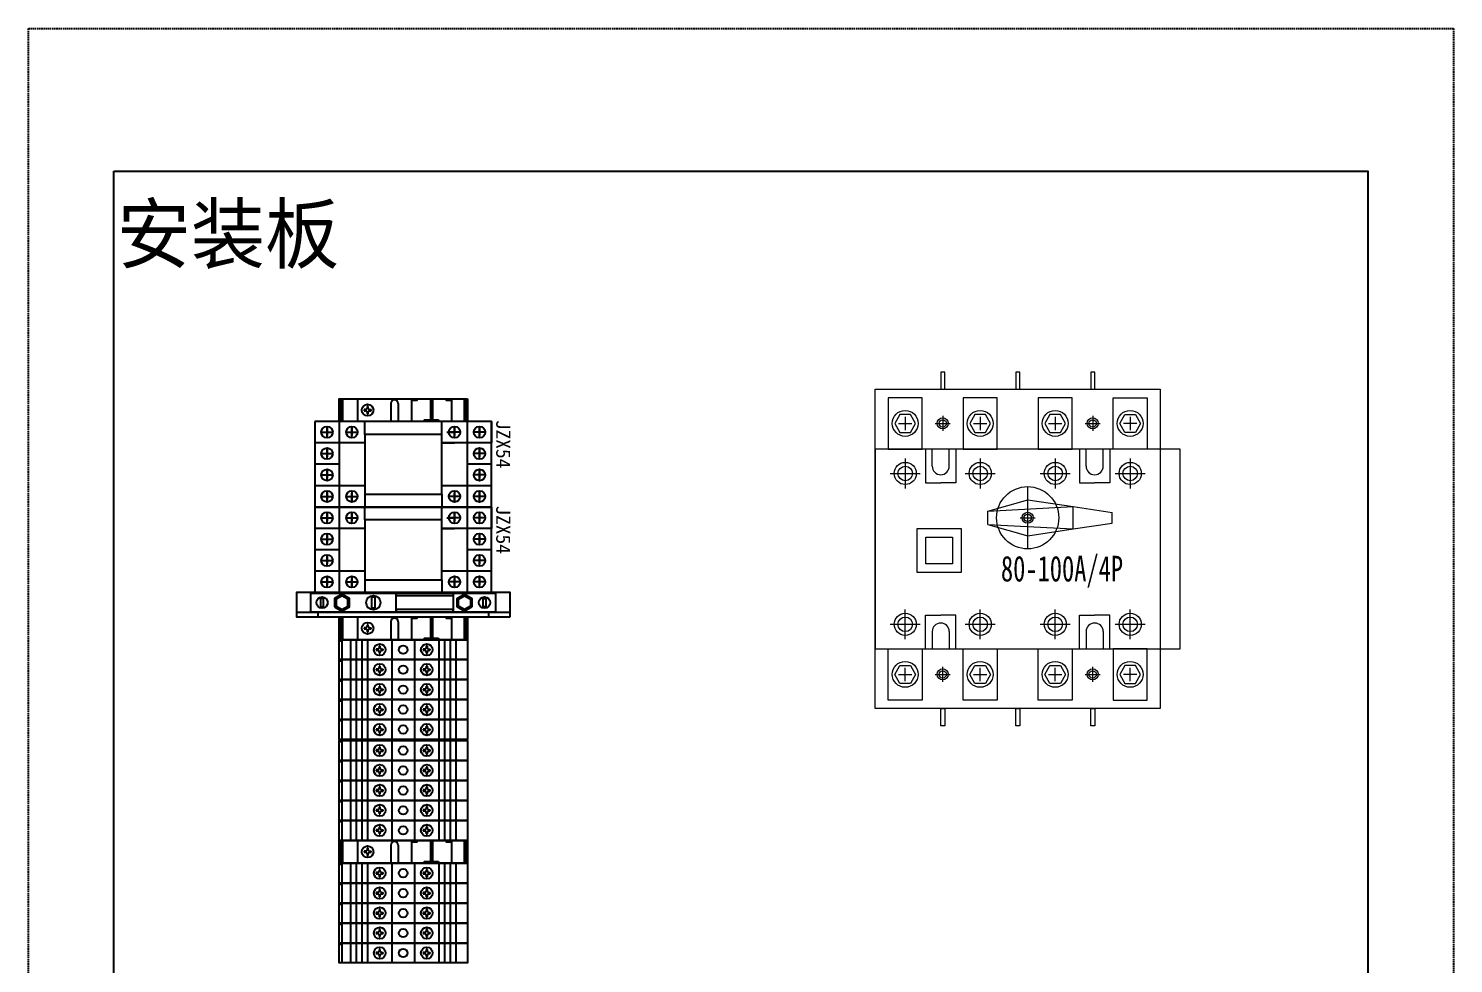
# Model space of a CAD drawing. Extents: x 321270 to 321770, y 364908 to 365708.
# Drawn here: x 321270 to 321770, y 365381 to 365708 of the extents above; entities that cross this region are included whole.
import ezdxf
from ezdxf.enums import TextEntityAlignment as Align

# ---------------------------------------------------------------- set-up
doc = ezdxf.new("R2010")
doc.units = 0
doc.header["$MEASUREMENT"] = 0
for name, pattern in [('ACAD_ISO02W100', [15, 12, -3]), ('DASHED', [0.75, 0.5, -0.25]), ('HIDDEN2', [4.7625, 3.175, -1.5875])]:
    doc.linetypes.add(name, pattern=pattern)
for name, color, linetype in [('DRAW', 123, 'Continuous'), ('Layer1', 7, 'Continuous'), ('布置图', 30, 'Continuous'), ('文字', 3, 'Continuous'), ('柜体', 130, 'Continuous')]:
    doc.layers.add(name, color=color, linetype=linetype)
doc.layers.add('细线', color=7, linetype='Continuous', lineweight=0)

# ---------------------------------------------------------------- blocks, each defined once
blk = doc.blocks.new('Manufacturer光辉PartName隔离开关Series100ShellFrameLimitingCurrentRemarkPartTypeMinCurrent16MaxCurrent100Poles4PMinPower0MaxPower0LibType2DelFlgfalseUpdateDate')
at = {"layer": '细线', "color": 7, "transparency": 33554687}
for p, q in [((-39.47, 46.33), (-39.47, 41.67)), ((-26.31, 46.62), (-26.31, 41.38)), ((-13.16, 46.33), (-13.16, 41.67)), ((13.16, 46.33), (13.16, 41.67)), ((26.31, 46.62), (26.31, 41.38)), ((39.47, 46.33), (39.47, 41.67)), ((-41.8, 44), (-37.14, 44)), ((-28.93, 44), (-23.7, 44)), ((-15.48, 44), (-10.83, 44)), ((10.83, 44), (15.48, 44)), ((23.7, 44), (28.93, 44)), ((41.8, 44), (37.14, 44)), ((-32.3, 35), (-32.3, 23.19)), ((-30, 29), (-30, 35)), ((-24, 29), (-24, 35)), ((-21.7, 35), (-21.7, 23.19)), ((21.7, 35), (21.7, 23.19)), ((24, 29), (24, 35)), ((30, 29), (30, 35)), ((32.3, 35), (32.3, 23.19)), ((-39.47, 31.68), (-39.47, 21.2)), ((-13.16, 31.68), (-13.16, 21.2)), ((13.16, 31.68), (13.16, 21.2)), ((39.47, 31.68), (39.47, 21.2)), ((-44.71, 26.44), (-34.24, 26.44)), ((-18.39, 26.44), (-7.92, 26.44)), ((7.92, 26.44), (18.39, 26.44)), ((34.24, 26.44), (44.71, 26.44)), ((-32.3, 23.19), (-27, 23.19)), ((-21.7, 23.19), (-27, 23.19)), ((3.5, 0), (3.5, 21.82)), ((21.7, 23.19), (27, 23.19)), ((32.3, 23.19), (27, 23.19)), ((-10.49, 13.24), (3.5, 17.21)), ((3.5, 17.21), (19.47, 14.84)), ((-10.49, 13.24), (19.47, 14.84)), ((-10.49, 8.59), (-10.49, 13.24)), ((0.88, 10.91), (6.12, 10.91)), ((3.5, 8.29), (3.5, 13.53)), ((19.47, 6.98), (19.47, 14.84)), ((19.47, 14.84), (33.17, 12.8)), ((33.17, 9.02), (33.17, 12.8)), ((-10.49, 8.59), (3.5, 4.61)), ((-10.49, 8.59), (19.47, 6.98)), ((3.5, 4.61), (19.47, 6.98)), ((19.47, 6.98), (33.17, 9.02)), ((-39.47, -31.68), (-39.47, -21.2)), ((-32.3, -35), (-32.3, -23.19)), ((-32.3, -23.19), (-27, -23.19)), ((-21.7, -23.19), (-27, -23.19)), ((-21.7, -35), (-21.7, -23.19)), ((-13.16, -31.68), (-13.16, -21.2)), ((13.16, -31.68), (13.16, -21.2)), ((21.7, -35), (21.7, -23.19)), ((21.7, -23.19), (27, -23.19)), ((32.3, -23.19), (27, -23.19)), ((32.3, -35), (32.3, -23.19)), ((39.47, -31.68), (39.47, -21.2)), ((-44.71, -26.44), (-34.24, -26.44)), ((-30, -29), (-30, -35)), ((-24, -29), (-24, -35)), ((-18.39, -26.44), (-7.92, -26.44)), ((7.92, -26.44), (18.39, -26.44)), ((24, -29), (24, -35)), ((30, -29), (30, -35)), ((34.24, -26.44), (44.71, -26.44)), ((-41.8, -44), (-37.14, -44)), ((-39.47, -46.33), (-39.47, -41.67)), ((-28.93, -44), (-23.7, -44)), ((-26.31, -46.62), (-26.31, -41.38)), ((-15.48, -44), (-10.83, -44)), ((-13.16, -46.33), (-13.16, -41.67)), ((10.83, -44), (15.48, -44)), ((13.16, -46.33), (13.16, -41.67)), ((23.7, -44), (28.93, -44)), ((26.31, -46.62), (26.31, -41.38)), ((41.8, -44), (37.14, -44)), ((39.47, -46.33), (39.47, -41.67))]:
    blk.add_line(p, q, dxfattribs=at)
for points in [[(-26.99, 56), (-25.59, 56), (-25.59, 62), (-26.99, 62)], [(-0.68, 56), (0.73, 56), (0.73, 62), (-0.68, 62)], [(25.63, 56), (27.04, 56), (27.04, 62), (25.63, 62)], [(-50, 56), (50, 56), (50, -56), (-50, -56)], [(-45.47, 35), (-33.47, 35), (-33.47, 53), (-45.47, 53)], [(-19.16, 35), (-7.16, 35), (-7.16, 53), (-19.16, 53)], [(7.16, 35), (19.16, 35), (19.16, 53), (7.16, 53)], [(45.47, 35), (33.47, 35), (33.47, 53), (45.47, 53)], [(-37.64, 40.83), (-35.82, 44), (-37.64, 47.17), (-41.3, 47.17), (-43.13, 44), (-41.3, 40.83)], [(-11.33, 40.83), (-9.5, 44), (-11.33, 47.17), (-14.99, 47.17), (-16.81, 44), (-14.99, 40.83)], [(14.99, 40.83), (16.81, 44), (14.99, 47.17), (11.33, 47.17), (9.5, 44), (11.33, 40.83)], [(37.64, 40.83), (35.82, 44), (37.64, 47.17), (41.3, 47.17), (43.13, 44), (41.3, 40.83)], [(-50, -35), (57, -35), (57, 35), (-50, 35)], [(-35.25, 7.12), (-19.86, 7.12), (-19.86, -8.27), (-35.25, -8.27)], [(-32.25, 4.12), (-22.86, 4.12), (-22.86, -5.27), (-32.25, -5.27)], [(-45.47, -35), (-33.47, -35), (-33.47, -53), (-45.47, -53)], [(-19.16, -35), (-7.16, -35), (-7.16, -53), (-19.16, -53)], [(7.16, -35), (19.16, -35), (19.16, -53), (7.16, -53)], [(45.47, -35), (33.47, -35), (33.47, -53), (45.47, -53)], [(-37.64, -40.83), (-35.82, -44), (-37.64, -47.17), (-41.3, -47.17), (-43.13, -44), (-41.3, -40.83)], [(-11.33, -40.83), (-9.5, -44), (-11.33, -47.17), (-14.99, -47.17), (-16.81, -44), (-14.99, -40.83)], [(14.99, -40.83), (16.81, -44), (14.99, -47.17), (11.33, -47.17), (9.5, -44), (11.33, -40.83)], [(37.64, -40.83), (35.82, -44), (37.64, -47.17), (41.3, -47.17), (43.13, -44), (41.3, -40.83)], [(-26.99, -56), (-25.59, -56), (-25.59, -62), (-26.99, -62)], [(-0.68, -56), (0.73, -56), (0.73, -62), (-0.68, -62)], [(25.63, -56), (27.04, -56), (27.04, -62), (25.63, -62)]]:
    blk.add_lwpolyline(points, close=True, dxfattribs=at)
for centre, radius in [((-39.47, 44), 4.54), ((-26.31, 44), 1.94), ((-26.31, 44), 1.28), ((-13.16, 44), 4.54), ((13.16, 44), 4.54), ((26.31, 44), 1.94), ((26.31, 44), 1.28), ((39.47, 44), 4.54), ((-39.47, 26.44), 3.88), ((-13.16, 26.44), 3.88), ((13.16, 26.44), 3.88), ((39.47, 26.44), 3.88), ((-39.47, 26.44), 2.55), ((-13.16, 26.44), 2.55), ((13.16, 26.44), 2.55), ((39.47, 26.44), 2.55), ((3.5, 10.91), 10.91), ((3.5, 10.91), 1.94), ((3.5, 10.91), 1.28), ((-39.47, -26.44), 3.88), ((-39.47, -26.44), 2.55), ((-13.16, -26.44), 3.88), ((-13.16, -26.44), 2.55), ((13.16, -26.44), 3.88), ((13.16, -26.44), 2.55), ((39.47, -26.44), 3.88), ((39.47, -26.44), 2.55), ((-39.47, -44), 4.54), ((-13.16, -44), 4.54), ((13.16, -44), 4.54), ((39.47, -44), 4.54), ((-26.31, -44), 1.94), ((-26.31, -44), 1.28), ((26.31, -44), 1.94), ((26.31, -44), 1.28)]:
    blk.add_circle(centre, radius, dxfattribs=at)
for centre, start, end in [((-27, 29), 180, 0), ((27, 29), 180, 0), ((-27, -29), 0, 180), ((27, -29), 0, 180)]:
    blk.add_arc(centre, 3, start, end, dxfattribs=at)
at = {"layer": '细线', "color": 7, "transparency": 33554687, "insert": (-34.45, -2.42), "char_height": 9, "width": 100, "attachment_point": 1}
blk.add_mtext('\\pxqc;{\\fFangSong_GB2312|b0|i0|c134|p49;\\W0.7;80-100A/4P}', dxfattribs=at)
blk = doc.blocks.new('14991445330b1294a7-4e35-4855-9e75-6e313ee35ed6')
for points in [[(4.73, 137.5), (4.73, 138.1), (2.98, 138.1), (2.98, 137.5)], [(9.59, 130.65), (10.25, 130.65), (10.25, 138.1), (9.59, 138.1)], [(15.12, 138.1), (15.12, 137.5), (16.87, 137.5), (16.87, 138.1)], [(7.47, 130.65), (7.47, 130.1), (12.38, 130.1), (12.38, 130.65)], [(4.73, 61), (4.73, 61.6), (2.98, 61.6), (2.98, 61)], [(9.59, 54.15), (10.25, 54.15), (10.25, 61.6), (9.59, 61.6)], [(15.12, 61.6), (15.12, 61), (16.87, 61), (16.87, 61.6)], [(7.47, 54.15), (7.47, 53.6), (12.38, 53.6), (12.38, 54.15)], [(4.73, -17.35), (4.73, -16.75), (2.98, -16.75), (2.98, -17.35)], [(9.59, -24.2), (10.25, -24.2), (10.25, -16.75), (9.59, -16.75)], [(15.12, -16.75), (15.12, -17.35), (16.87, -17.35), (16.87, -16.75)], [(7.47, -24.2), (7.47, -24.75), (12.38, -24.75), (12.38, -24.2)]]:
    blk.add_hatch(color=7).paths.add_polyline_path(points)
at = {"color": 0}
for p, q in [((-21.94, 138.1), (-21.94, 130.1)), ((-21.34, 138.1), (-21.34, 130.1)), ((-16.05, 138.1), (-16.05, 130.1)), ((-4.38, 136.4), (-4.38, 130.1)), ((-1.81, 136.4), (-1.81, 130.1)), ((21.3, 138.1), (21.3, 130.1)), ((21.89, 138.1), (21.89, 130.1)), ((-21.94, 61.6), (-21.94, 53.6)), ((-21.34, 61.6), (-21.34, 53.6)), ((-16.05, 61.6), (-16.05, 53.6)), ((21.3, 61.6), (21.3, 53.6)), ((21.89, 61.6), (21.89, 53.6)), ((-4.38, 59.9), (-4.38, 53.6)), ((-1.81, 59.9), (-1.81, 53.6)), ((-21.94, -16.75), (-21.94, -24.75)), ((-21.34, -16.75), (-21.34, -24.75)), ((-16.05, -16.75), (-16.05, -24.75)), ((-4.38, -18.45), (-4.38, -24.75)), ((-1.81, -18.45), (-1.81, -24.75)), ((21.3, -16.75), (21.3, -24.75)), ((21.89, -16.75), (21.89, -24.75))]:
    blk.add_line(p, q, dxfattribs=at)
at = {"color": 1}
for p, q in [((-21.53, 53.1), (-22.53, 53.1)), ((-21.53, 53.6), (-21.53, 46.6)), ((-18.53, 53.6), (-18.53, 46.6)), ((-16.53, 53.6), (-16.53, 46.6)), ((-14.53, 53.6), (-14.53, 46.6)), ((-12.53, 53.6), (-12.53, 46.6)), ((-4.03, 53.6), (-4.03, 46.6)), ((3.97, 53.6), (3.97, 46.6)), ((12.47, 53.6), (12.47, 46.6)), ((14.47, 53.6), (14.47, 46.6)), ((16.47, 53.6), (16.47, 46.6)), ((18.47, 53.6), (18.47, 46.6)), ((-21.53, 17.76), (-22.53, 17.76)), ((-21.53, 18.26), (-21.53, 11.26)), ((-18.53, 18.26), (-18.53, 11.26)), ((-16.53, 18.26), (-16.53, 11.26)), ((-14.53, 18.26), (-14.53, 11.26)), ((-12.53, 18.26), (-12.53, 11.26)), ((-4.03, 18.26), (-4.03, 11.26)), ((3.97, 18.26), (3.97, 11.26)), ((12.47, 18.26), (12.47, 11.26)), ((14.47, 18.26), (14.47, 11.26)), ((16.47, 18.26), (16.47, 11.26)), ((18.47, 18.26), (18.47, 11.26)), ((-21.53, -24.75), (-21.53, -31.75)), ((-18.53, -24.75), (-18.53, -31.75)), ((-16.53, -24.75), (-16.53, -31.75)), ((-14.53, -24.75), (-14.53, -31.75)), ((-12.53, -24.75), (-12.53, -31.75)), ((-4.03, -24.75), (-4.03, -31.75)), ((3.97, -24.75), (3.97, -31.75)), ((12.47, -24.75), (12.47, -31.75)), ((14.47, -24.75), (14.47, -31.75)), ((16.47, -24.75), (16.47, -31.75)), ((18.47, -24.75), (18.47, -31.75)), ((-21.53, -25.25), (-22.53, -25.25))]:
    blk.add_line(p, q, dxfattribs=at)
at = {"color": 7}
for p, q in [((-21.53, 46.1), (-22.53, 46.1)), ((-21.53, 46.6), (-21.53, 39.6)), ((-18.53, 46.6), (-18.53, 39.6)), ((-16.53, 46.6), (-16.53, 39.6)), ((-14.53, 46.6), (-14.53, 39.6)), ((-12.53, 46.6), (-12.53, 39.6)), ((-4.03, 46.6), (-4.03, 39.6)), ((3.97, 46.6), (3.97, 39.6)), ((12.47, 46.6), (12.47, 39.6)), ((14.47, 46.6), (14.47, 39.6)), ((16.47, 46.6), (16.47, 39.6)), ((18.47, 46.6), (18.47, 39.6)), ((-21.53, 32.1), (-22.53, 32.1)), ((-21.53, 32.6), (-21.53, 25.6)), ((-18.53, 32.6), (-18.53, 25.6)), ((-16.53, 32.6), (-16.53, 25.6)), ((-14.53, 32.6), (-14.53, 25.6)), ((-12.53, 32.6), (-12.53, 25.6)), ((-4.03, 32.6), (-4.03, 25.6)), ((3.97, 32.6), (3.97, 25.6)), ((12.47, 32.6), (12.47, 25.6)), ((14.47, 32.6), (14.47, 25.6)), ((16.47, 32.6), (16.47, 25.6)), ((18.47, 32.6), (18.47, 25.6)), ((-21.53, 10.76), (-22.53, 10.76)), ((-21.53, 11.26), (-21.53, 4.26)), ((-18.53, 11.26), (-18.53, 4.26)), ((-16.53, 11.26), (-16.53, 4.26)), ((-14.53, 11.26), (-14.53, 4.26)), ((-12.53, 11.26), (-12.53, 4.26)), ((-4.03, 11.26), (-4.03, 4.26)), ((3.97, 11.26), (3.97, 4.26)), ((12.47, 11.26), (12.47, 4.26)), ((14.47, 11.26), (14.47, 4.26)), ((16.47, 11.26), (16.47, 4.26)), ((18.47, 11.26), (18.47, 4.26)), ((-21.53, -3.24), (-22.53, -3.24)), ((-21.53, -2.74), (-21.53, -9.74)), ((-18.53, -2.74), (-18.53, -9.74)), ((-16.53, -2.74), (-16.53, -9.74)), ((-14.53, -2.74), (-14.53, -9.74)), ((-12.53, -2.74), (-12.53, -9.74)), ((-4.03, -2.74), (-4.03, -9.74)), ((3.97, -2.74), (3.97, -9.74)), ((12.47, -2.74), (12.47, -9.74)), ((14.47, -2.74), (14.47, -9.74)), ((16.47, -2.74), (16.47, -9.74)), ((18.47, -2.74), (18.47, -9.74)), ((-21.53, -32.25), (-22.53, -32.25)), ((-21.53, -31.75), (-21.53, -38.75)), ((-18.53, -31.75), (-18.53, -38.75)), ((-16.53, -31.75), (-16.53, -38.75)), ((-14.53, -31.75), (-14.53, -38.75)), ((-12.53, -31.75), (-12.53, -38.75)), ((-4.03, -31.75), (-4.03, -38.75)), ((3.97, -31.75), (3.97, -38.75)), ((12.47, -31.75), (12.47, -38.75)), ((14.47, -31.75), (14.47, -38.75)), ((16.47, -31.75), (16.47, -38.75)), ((18.47, -31.75), (18.47, -38.75)), ((-21.53, -46.25), (-22.53, -46.25)), ((-21.53, -45.75), (-21.53, -52.75)), ((-18.53, -45.75), (-18.53, -52.75)), ((-16.53, -45.75), (-16.53, -52.75)), ((-14.53, -45.75), (-14.53, -52.75)), ((-12.53, -45.75), (-12.53, -52.75)), ((-4.03, -45.75), (-4.03, -52.75)), ((3.97, -45.75), (3.97, -52.75)), ((12.47, -45.75), (12.47, -52.75)), ((14.47, -45.75), (14.47, -52.75)), ((16.47, -45.75), (16.47, -52.75)), ((18.47, -45.75), (18.47, -52.75))]:
    blk.add_line(p, q, dxfattribs=at)
at = {"color": 4}
for p, q in [((-21.53, 39.1), (-22.53, 39.1)), ((-21.53, 39.6), (-21.53, 32.6)), ((-18.53, 39.6), (-18.53, 32.6)), ((-16.53, 39.6), (-16.53, 32.6)), ((-14.53, 39.6), (-14.53, 32.6)), ((-12.53, 39.6), (-12.53, 32.6)), ((-4.03, 39.6), (-4.03, 32.6)), ((3.97, 39.6), (3.97, 32.6)), ((12.47, 39.6), (12.47, 32.6)), ((14.47, 39.6), (14.47, 32.6)), ((16.47, 39.6), (16.47, 32.6)), ((18.47, 39.6), (18.47, 32.6)), ((-21.53, 3.76), (-22.53, 3.76)), ((-21.53, 4.26), (-21.53, -2.74)), ((-18.53, 4.26), (-18.53, -2.74)), ((-16.53, 4.26), (-16.53, -2.74)), ((-14.53, 4.26), (-14.53, -2.74)), ((-12.53, 4.26), (-12.53, -2.74)), ((-4.03, 4.26), (-4.03, -2.74)), ((3.97, 4.26), (3.97, -2.74)), ((12.47, 4.26), (12.47, -2.74)), ((14.47, 4.26), (14.47, -2.74)), ((16.47, 4.26), (16.47, -2.74)), ((18.47, 4.26), (18.47, -2.74)), ((-21.53, -39.25), (-22.53, -39.25)), ((-21.53, -38.75), (-21.53, -45.75)), ((-18.53, -38.75), (-18.53, -45.75)), ((-16.53, -38.75), (-16.53, -45.75)), ((-14.53, -38.75), (-14.53, -45.75)), ((-12.53, -38.75), (-12.53, -45.75)), ((-4.03, -38.75), (-4.03, -45.75)), ((3.97, -38.75), (3.97, -45.75)), ((12.47, -38.75), (12.47, -45.75)), ((14.47, -38.75), (14.47, -45.75)), ((16.47, -38.75), (16.47, -45.75)), ((18.47, -38.75), (18.47, -45.75))]:
    blk.add_line(p, q, dxfattribs=at)
at = {"color": 3}
for p, q in [((-21.53, 25.1), (-22.53, 25.1)), ((-21.53, 25.6), (-21.53, 18.59)), ((-18.53, 25.6), (-18.53, 18.59)), ((-16.53, 25.6), (-16.53, 18.59)), ((-14.53, 25.6), (-14.53, 18.59)), ((-12.53, 25.6), (-12.53, 18.59)), ((-4.03, 25.6), (-4.03, 18.59)), ((3.97, 25.6), (3.97, 18.59)), ((12.47, 25.6), (12.47, 18.59)), ((14.47, 25.6), (14.47, 18.59)), ((16.47, 25.6), (16.47, 18.59)), ((18.47, 25.6), (18.47, 18.59)), ((-21.53, -9.74), (-21.53, -16.75)), ((-18.53, -9.74), (-18.53, -16.75)), ((-16.53, -9.74), (-16.53, -16.75)), ((-14.53, -9.74), (-14.53, -16.75)), ((-12.53, -9.74), (-12.53, -16.75)), ((-4.03, -9.74), (-4.03, -16.75)), ((3.97, -9.74), (3.97, -16.75)), ((12.47, -9.74), (12.47, -16.75)), ((14.47, -9.74), (14.47, -16.75)), ((16.47, -9.74), (16.47, -16.75)), ((18.47, -9.74), (18.47, -16.75)), ((-21.53, -10.24), (-22.53, -10.24)), ((-21.53, -53.25), (-22.53, -53.25)), ((-21.53, -52.75), (-21.53, -59.75)), ((-18.53, -52.75), (-18.53, -59.75)), ((-16.53, -52.75), (-16.53, -59.75)), ((-14.53, -52.75), (-14.53, -59.75)), ((-12.53, -52.75), (-12.53, -59.75)), ((-4.03, -52.75), (-4.03, -59.75)), ((3.97, -52.75), (3.97, -59.75)), ((12.47, -52.75), (12.47, -59.75)), ((14.47, -52.75), (14.47, -59.75)), ((16.47, -52.75), (16.47, -59.75)), ((18.47, -52.75), (18.47, -59.75))]:
    blk.add_line(p, q, dxfattribs=at)
at = {"color": 0}
for points in [[(22.47, 138.1), (22.47, 130.1), (-22.53, 130.1), (-22.53, 138.1)], [(16.87, 138.1), (16.87, 130.1), (2.98, 130.1), (2.98, 138.1)], [(4.73, 138.1), (4.73, 137.5), (2.98, 137.5), (2.98, 138.1)], [(10.25, 138.1), (10.25, 130.65), (9.59, 130.65), (9.59, 138.1)], [(16.87, 138.1), (16.87, 137.5), (15.12, 137.5), (15.12, 138.1)], [(12.38, 130.65), (12.38, 130.1), (7.47, 130.1), (7.47, 130.65)], [(22.47, 61.6), (22.47, 53.6), (-22.53, 53.6), (-22.53, 61.6)], [(16.87, 61.6), (16.87, 53.6), (2.98, 53.6), (2.98, 61.6)], [(4.73, 61.6), (4.73, 61), (2.98, 61), (2.98, 61.6)], [(10.25, 61.6), (10.25, 54.15), (9.59, 54.15), (9.59, 61.6)], [(16.87, 61.6), (16.87, 61), (15.12, 61), (15.12, 61.6)], [(12.38, 54.15), (12.38, 53.6), (7.47, 53.6), (7.47, 54.15)], [(22.47, -16.75), (22.47, -24.75), (-22.53, -24.75), (-22.53, -16.75)], [(16.87, -16.75), (16.87, -24.75), (2.98, -24.75), (2.98, -16.75)], [(4.73, -16.75), (4.73, -17.35), (2.98, -17.35), (2.98, -16.75)], [(10.25, -16.75), (10.25, -24.2), (9.59, -24.2), (9.59, -16.75)], [(16.87, -16.75), (16.87, -17.35), (15.12, -17.35), (15.12, -16.75)], [(12.38, -24.2), (12.38, -24.75), (7.47, -24.75), (7.47, -24.2)]]:
    blk.add_lwpolyline(points, close=True, dxfattribs=at)
at = {"color": 1}
for points in [[(22.47, 53.6), (22.47, 46.6), (-22.53, 46.6), (-22.53, 53.6)], [(22.47, 18.26), (22.47, 11.26), (-22.53, 11.26), (-22.53, 18.26)], [(22.47, -24.75), (22.47, -31.75), (-22.53, -31.75), (-22.53, -24.75)]]:
    blk.add_lwpolyline(points, close=True, dxfattribs=at)
at = {"color": 7}
for points in [[(22.47, 46.6), (22.47, 39.6), (-22.53, 39.6), (-22.53, 46.6)], [(22.47, 32.6), (22.47, 25.6), (-22.53, 25.6), (-22.53, 32.6)], [(22.47, 11.26), (22.47, 4.26), (-22.53, 4.26), (-22.53, 11.26)], [(22.47, -2.74), (22.47, -9.74), (-22.53, -9.74), (-22.53, -2.74)], [(22.47, -31.75), (22.47, -38.75), (-22.53, -38.75), (-22.53, -31.75)], [(22.47, -45.75), (22.47, -52.75), (-22.53, -52.75), (-22.53, -45.75)]]:
    blk.add_lwpolyline(points, close=True, dxfattribs=at)
at = {"color": 4}
for points in [[(22.47, 39.6), (22.47, 32.6), (-22.53, 32.6), (-22.53, 39.6)], [(22.47, 4.26), (22.47, -2.74), (-22.53, -2.74), (-22.53, 4.26)], [(22.47, -38.75), (22.47, -45.75), (-22.53, -45.75), (-22.53, -38.75)]]:
    blk.add_lwpolyline(points, close=True, dxfattribs=at)
at = {"color": 3}
for points in [[(22.47, 25.6), (22.47, 18.59), (-22.53, 18.59), (-22.53, 25.6)], [(22.47, -9.74), (22.47, -16.75), (-22.53, -16.75), (-22.53, -9.74)], [(22.47, -52.75), (22.47, -59.75), (-22.53, -59.75), (-22.53, -52.75)]]:
    blk.add_lwpolyline(points, close=True, dxfattribs=at)
at = {"color": 1}
for centre in [(-0.03, 50.1), (-0.03, 14.76), (-0.03, -28.25)]:
    blk.add_circle(centre, 1.5, dxfattribs=at)
at = {"color": 7}
for centre in [(-0.03, 43.1), (-0.03, 29.1), (-0.03, 7.76), (-0.03, -6.24), (-0.03, -35.25), (-0.03, -49.25)]:
    blk.add_circle(centre, 1.5, dxfattribs=at)
at = {"color": 4}
for centre in [(-0.03, 36.1), (-0.03, 0.76), (-0.03, -42.25)]:
    blk.add_circle(centre, 1.5, dxfattribs=at)
at = {"color": 3}
for centre in [(-0.03, 22.09), (-0.03, -13.25), (-0.03, -56.25)]:
    blk.add_circle(centre, 1.5, dxfattribs=at)
at = {"color": 0}
for centre in [(-3.1, 136.4), (-3.1, 59.9), (-3.1, -18.45)]:
    blk.add_arc(centre, 1.28, 0, 180, dxfattribs=at)
at = {"layer": 'DRAW', "color": 7, "ltscale": 0.3}
for points in [[(37.47, 61.6), (37.47, 70.1), (-37.53, 70.1), (-37.53, 61.6)], [(-2.53, 63.35), (-2.53, 69.85), (-32.53, 69.85), (-32.53, 63.35)], [(-28.03, 65.1), (-28.03, 68.1), (-29.03, 68.1), (-29.03, 65.1)], [(-24.13, 65.1), (-21.53, 63.6), (-18.93, 65.1), (-18.93, 68.1), (-21.53, 69.6), (-24.13, 68.1)], [(-23.63, 65.39), (-21.53, 64.18), (-19.43, 65.39), (-19.43, 67.81), (-21.53, 69.02), (-23.63, 67.81)], [(-9.9, 64.73), (-9.9, 68.48), (-11.15, 68.48), (-11.15, 64.73)], [(17.47, 69.05), (17.47, 69.85), (-2.53, 69.85), (-2.53, 69.05)], [(32.47, 63.35), (32.47, 69.85), (17.47, 69.85), (17.47, 63.35)], [(24.07, 65.1), (21.47, 63.6), (18.87, 65.1), (18.87, 68.1), (21.47, 69.6), (24.07, 68.1)], [(23.57, 65.39), (21.47, 64.18), (19.37, 65.39), (19.37, 67.81), (21.47, 69.02), (23.57, 67.81)], [(27.97, 65.1), (27.97, 68.1), (28.97, 68.1), (28.97, 65.1)], [(37.47, 61.6), (37.47, 63.1), (-37.53, 63.1), (-37.53, 61.6)], [(29.97, 61.6), (29.97, 63.1), (-30.03, 63.1), (-30.03, 61.6)], [(17.47, 63.35), (17.47, 64.15), (-2.53, 64.15), (-2.53, 63.35)]]:
    blk.add_lwpolyline(points, close=True, dxfattribs=at)
for centre, radius in [((-28.53, 66.6), 2), ((-10.53, 66.6), 2.5), ((28.47, 66.6), 2)]:
    blk.add_circle(centre, radius, dxfattribs=at)
at = {"layer": 'Layer1', "color": 7, "lineweight": -3, "ltscale": 50}
for centre in [(-12.53, 134.1), (-12.53, 57.6), (-8.28, 43.1), (8.22, 43.1), (-8.28, 29.1), (8.22, 29.1), (-8.28, 7.76), (8.22, 7.76), (-8.28, -6.24), (8.22, -6.24), (-12.53, -20.75), (-8.28, -35.25), (8.22, -35.25), (-8.28, -49.25), (8.22, -49.25)]:
    blk.add_circle(centre, 2.03, dxfattribs=at)
at = {"layer": 'Layer1', "color": 1, "lineweight": -3, "ltscale": 50}
for centre in [(-8.28, 50.1), (8.22, 50.1), (-8.28, 14.76), (8.22, 14.76), (-8.28, -28.25), (8.22, -28.25)]:
    blk.add_circle(centre, 2.03, dxfattribs=at)
at = {"layer": 'Layer1', "color": 4, "lineweight": -3, "ltscale": 50}
for centre in [(-8.28, 36.1), (8.22, 36.1), (-8.28, 0.76), (8.22, 0.76), (-8.28, -42.25), (8.22, -42.25)]:
    blk.add_circle(centre, 2.03, dxfattribs=at)
at = {"layer": 'Layer1', "color": 3, "lineweight": -3, "ltscale": 50}
for centre in [(-8.28, 22.09), (8.22, 22.09), (-8.28, -13.25), (8.22, -13.25), (-8.28, -56.25), (8.22, -56.25)]:
    blk.add_circle(centre, 2.03, dxfattribs=at)
at = {"layer": '文字', "color": 7, "linetype": 'ACAD_ISO02W100'}
for p, q in [((-12.72, 135.31), (-12.72, 134.8)), ((-12.33, 135.31), (-12.72, 135.31)), ((-12.33, 134.8), (-12.33, 135.31)), ((-13.23, 134.29), (-13.78, 134.29)), ((-13.78, 134.29), (-13.78, 133.89)), ((-13.78, 133.89), (-13.23, 133.89)), ((-12.72, 133.39), (-12.72, 132.83)), ((-12.72, 132.83), (-12.33, 132.83)), ((-12.33, 132.83), (-12.33, 133.39)), ((-11.82, 134.29), (-11.3, 134.29)), ((-11.82, 133.89), (-11.3, 133.89)), ((-11.3, 133.89), (-11.3, 134.29)), ((-13.23, 57.79), (-13.78, 57.79)), ((-13.78, 57.79), (-13.78, 57.39)), ((-13.78, 57.39), (-13.23, 57.39)), ((-12.72, 58.81), (-12.72, 58.3)), ((-12.33, 58.81), (-12.72, 58.81)), ((-12.72, 56.89), (-12.72, 56.33)), ((-12.72, 56.33), (-12.33, 56.33)), ((-12.33, 58.3), (-12.33, 58.81)), ((-12.33, 56.33), (-12.33, 56.89)), ((-11.82, 57.79), (-11.3, 57.79)), ((-11.82, 57.39), (-11.3, 57.39)), ((-11.3, 57.39), (-11.3, 57.79)), ((-8.98, 43.29), (-9.53, 43.29)), ((-9.53, 43.29), (-9.53, 42.89)), ((-9.53, 42.89), (-8.98, 42.89)), ((-8.47, 44.3), (-8.47, 43.8)), ((-8.08, 44.3), (-8.47, 44.3)), ((-8.47, 42.38), (-8.47, 41.83)), ((-8.47, 41.83), (-8.08, 41.83)), ((-8.08, 43.8), (-8.08, 44.3)), ((-8.08, 41.83), (-8.08, 42.38)), ((-7.57, 43.29), (-7.05, 43.29)), ((-7.57, 42.89), (-7.05, 42.89)), ((-7.05, 42.89), (-7.05, 43.29)), ((7.52, 43.29), (6.97, 43.29)), ((6.97, 43.29), (6.97, 42.89)), ((6.97, 42.89), (7.52, 42.89)), ((8.03, 44.3), (8.03, 43.8)), ((8.42, 44.3), (8.03, 44.3)), ((8.03, 42.38), (8.03, 41.83)), ((8.03, 41.83), (8.42, 41.83)), ((8.42, 43.8), (8.42, 44.3)), ((8.42, 41.83), (8.42, 42.38)), ((8.93, 43.29), (9.45, 43.29)), ((8.93, 42.89), (9.45, 42.89)), ((9.45, 42.89), (9.45, 43.29)), ((-8.47, 30.3), (-8.47, 29.79)), ((-8.08, 30.3), (-8.47, 30.3)), ((-8.08, 29.79), (-8.08, 30.3)), ((8.03, 30.3), (8.03, 29.79)), ((8.42, 30.3), (8.03, 30.3)), ((8.42, 29.79), (8.42, 30.3)), ((-8.98, 29.28), (-9.53, 29.28)), ((-9.53, 29.28), (-9.53, 28.89)), ((-9.53, 28.89), (-8.98, 28.89)), ((-8.47, 28.38), (-8.47, 27.83)), ((-8.47, 27.83), (-8.08, 27.83)), ((-8.08, 27.83), (-8.08, 28.38)), ((-7.57, 29.28), (-7.05, 29.28)), ((-7.57, 28.89), (-7.05, 28.89)), ((-7.05, 28.89), (-7.05, 29.28)), ((7.52, 29.28), (6.97, 29.28)), ((6.97, 29.28), (6.97, 28.89)), ((6.97, 28.89), (7.52, 28.89)), ((8.03, 28.38), (8.03, 27.83)), ((8.03, 27.83), (8.42, 27.83)), ((8.42, 27.83), (8.42, 28.38)), ((8.93, 29.28), (9.45, 29.28)), ((8.93, 28.89), (9.45, 28.89)), ((9.45, 28.89), (9.45, 29.28)), ((-8.98, 7.95), (-9.53, 7.95)), ((-9.53, 7.95), (-9.53, 7.55)), ((-9.53, 7.55), (-8.98, 7.55)), ((-8.47, 8.96), (-8.47, 8.45)), ((-8.08, 8.96), (-8.47, 8.96)), ((-8.47, 7.04), (-8.47, 6.49)), ((-8.47, 6.49), (-8.08, 6.49)), ((-8.08, 8.45), (-8.08, 8.96)), ((-8.08, 6.49), (-8.08, 7.04)), ((-7.57, 7.95), (-7.05, 7.95)), ((-7.57, 7.55), (-7.05, 7.55)), ((-7.05, 7.55), (-7.05, 7.95)), ((7.52, 7.95), (6.97, 7.95)), ((6.97, 7.95), (6.97, 7.55)), ((6.97, 7.55), (7.52, 7.55)), ((8.03, 8.96), (8.03, 8.45)), ((8.42, 8.96), (8.03, 8.96)), ((8.03, 7.04), (8.03, 6.49)), ((8.03, 6.49), (8.42, 6.49)), ((8.42, 8.45), (8.42, 8.96)), ((8.42, 6.49), (8.42, 7.04)), ((8.93, 7.95), (9.45, 7.95)), ((8.93, 7.55), (9.45, 7.55)), ((9.45, 7.55), (9.45, 7.95)), ((-8.98, -6.06), (-9.53, -6.06)), ((-9.53, -6.06), (-9.53, -6.45)), ((-9.53, -6.45), (-8.98, -6.45)), ((-8.47, -5.04), (-8.47, -5.55)), ((-8.08, -5.04), (-8.47, -5.04)), ((-8.47, -6.96), (-8.47, -7.51)), ((-8.47, -7.51), (-8.08, -7.51)), ((-8.08, -5.55), (-8.08, -5.04)), ((-8.08, -7.51), (-8.08, -6.96)), ((-7.57, -6.06), (-7.05, -6.06)), ((-7.57, -6.45), (-7.05, -6.45)), ((-7.05, -6.45), (-7.05, -6.06)), ((7.52, -6.06), (6.97, -6.06)), ((6.97, -6.06), (6.97, -6.45)), ((6.97, -6.45), (7.52, -6.45)), ((8.03, -5.04), (8.03, -5.55)), ((8.42, -5.04), (8.03, -5.04)), ((8.03, -6.96), (8.03, -7.51)), ((8.03, -7.51), (8.42, -7.51)), ((8.42, -5.55), (8.42, -5.04)), ((8.42, -7.51), (8.42, -6.96)), ((8.93, -6.06), (9.45, -6.06)), ((8.93, -6.45), (9.45, -6.45)), ((9.45, -6.45), (9.45, -6.06)), ((-12.72, -19.54), (-12.72, -20.05)), ((-12.33, -19.54), (-12.72, -19.54)), ((-12.33, -20.05), (-12.33, -19.54)), ((-13.23, -20.56), (-13.78, -20.56)), ((-13.78, -20.56), (-13.78, -20.95)), ((-13.78, -20.95), (-13.23, -20.95)), ((-12.72, -21.46), (-12.72, -22.01)), ((-12.72, -22.01), (-12.33, -22.01)), ((-12.33, -22.01), (-12.33, -21.46)), ((-11.82, -20.56), (-11.3, -20.56)), ((-11.82, -20.95), (-11.3, -20.95)), ((-11.3, -20.95), (-11.3, -20.56)), ((-8.47, -34.04), (-8.47, -34.55)), ((-8.08, -34.04), (-8.47, -34.04)), ((-8.08, -34.55), (-8.08, -34.04)), ((8.03, -34.04), (8.03, -34.55)), ((8.42, -34.04), (8.03, -34.04)), ((8.42, -34.55), (8.42, -34.04)), ((-8.98, -35.06), (-9.53, -35.06)), ((-9.53, -35.06), (-9.53, -35.46)), ((-9.53, -35.46), (-8.98, -35.46)), ((-8.47, -35.97), (-8.47, -36.52)), ((-8.47, -36.52), (-8.08, -36.52)), ((-8.08, -36.52), (-8.08, -35.97)), ((-7.57, -35.06), (-7.05, -35.06)), ((-7.57, -35.46), (-7.05, -35.46)), ((-7.05, -35.46), (-7.05, -35.06)), ((7.52, -35.06), (6.97, -35.06)), ((6.97, -35.06), (6.97, -35.46)), ((6.97, -35.46), (7.52, -35.46)), ((8.03, -35.97), (8.03, -36.52)), ((8.03, -36.52), (8.42, -36.52)), ((8.42, -36.52), (8.42, -35.97)), ((8.93, -35.06), (9.45, -35.06)), ((8.93, -35.46), (9.45, -35.46)), ((9.45, -35.46), (9.45, -35.06)), ((-8.98, -49.07), (-9.53, -49.07)), ((-9.53, -49.07), (-9.53, -49.46)), ((-9.53, -49.46), (-8.98, -49.46)), ((-8.47, -48.05), (-8.47, -48.56)), ((-8.08, -48.05), (-8.47, -48.05)), ((-8.47, -49.97), (-8.47, -50.52)), ((-8.08, -48.56), (-8.08, -48.05)), ((-8.08, -50.52), (-8.08, -49.97)), ((-7.57, -49.07), (-7.05, -49.07)), ((-7.57, -49.46), (-7.05, -49.46)), ((-7.05, -49.46), (-7.05, -49.07)), ((7.52, -49.07), (6.97, -49.07)), ((6.97, -49.07), (6.97, -49.46)), ((6.97, -49.46), (7.52, -49.46)), ((8.03, -48.05), (8.03, -48.56)), ((8.42, -48.05), (8.03, -48.05)), ((8.03, -49.97), (8.03, -50.52)), ((8.42, -48.56), (8.42, -48.05)), ((8.42, -50.52), (8.42, -49.97)), ((8.93, -49.07), (9.45, -49.07)), ((8.93, -49.46), (9.45, -49.46)), ((9.45, -49.46), (9.45, -49.07)), ((-8.47, -50.52), (-8.08, -50.52)), ((8.03, -50.52), (8.42, -50.52))]:
    blk.add_line(p, q, dxfattribs=at)
at = {"layer": '文字', "color": 1, "linetype": 'ACAD_ISO02W100'}
for p, q in [((-8.98, 50.29), (-9.53, 50.29)), ((-9.53, 50.29), (-9.53, 49.89)), ((-8.47, 51.31), (-8.47, 50.8)), ((-8.08, 51.31), (-8.47, 51.31)), ((-8.08, 50.8), (-8.08, 51.31)), ((-7.57, 50.29), (-7.05, 50.29)), ((-7.05, 49.89), (-7.05, 50.29)), ((7.52, 50.29), (6.97, 50.29)), ((6.97, 50.29), (6.97, 49.89)), ((8.03, 51.31), (8.03, 50.8)), ((8.42, 51.31), (8.03, 51.31)), ((8.42, 50.8), (8.42, 51.31)), ((8.93, 50.29), (9.45, 50.29)), ((9.45, 49.89), (9.45, 50.29)), ((-9.53, 49.89), (-8.98, 49.89)), ((-8.47, 49.38), (-8.47, 48.83)), ((-8.47, 48.83), (-8.08, 48.83)), ((-8.08, 48.83), (-8.08, 49.38)), ((-7.57, 49.89), (-7.05, 49.89)), ((6.97, 49.89), (7.52, 49.89)), ((8.03, 49.38), (8.03, 48.83)), ((8.03, 48.83), (8.42, 48.83)), ((8.42, 48.83), (8.42, 49.38)), ((8.93, 49.89), (9.45, 49.89)), ((-8.47, 15.97), (-8.47, 15.46)), ((-8.08, 15.97), (-8.47, 15.97)), ((-8.08, 15.46), (-8.08, 15.97)), ((8.03, 15.97), (8.03, 15.46)), ((8.42, 15.97), (8.03, 15.97)), ((8.42, 15.46), (8.42, 15.97)), ((-8.98, 14.95), (-9.53, 14.95)), ((-9.53, 14.95), (-9.53, 14.55)), ((-9.53, 14.55), (-8.98, 14.55)), ((-8.47, 14.04), (-8.47, 13.49)), ((-8.47, 13.49), (-8.08, 13.49)), ((-8.08, 13.49), (-8.08, 14.04)), ((-7.57, 14.95), (-7.05, 14.95)), ((-7.57, 14.55), (-7.05, 14.55)), ((-7.05, 14.55), (-7.05, 14.95)), ((7.52, 14.95), (6.97, 14.95)), ((6.97, 14.95), (6.97, 14.55)), ((6.97, 14.55), (7.52, 14.55)), ((8.03, 14.04), (8.03, 13.49)), ((8.03, 13.49), (8.42, 13.49)), ((8.42, 13.49), (8.42, 14.04)), ((8.93, 14.95), (9.45, 14.95)), ((8.93, 14.55), (9.45, 14.55)), ((9.45, 14.55), (9.45, 14.95)), ((-8.98, -28.06), (-9.53, -28.06)), ((-9.53, -28.06), (-9.53, -28.45)), ((-9.53, -28.45), (-8.98, -28.45)), ((-8.47, -27.04), (-8.47, -27.55)), ((-8.08, -27.04), (-8.47, -27.04)), ((-8.47, -28.96), (-8.47, -29.51)), ((-8.47, -29.51), (-8.08, -29.51)), ((-8.08, -27.55), (-8.08, -27.04)), ((-8.08, -29.51), (-8.08, -28.96)), ((-7.57, -28.06), (-7.05, -28.06)), ((-7.57, -28.45), (-7.05, -28.45)), ((-7.05, -28.45), (-7.05, -28.06)), ((7.52, -28.06), (6.97, -28.06)), ((6.97, -28.06), (6.97, -28.45)), ((6.97, -28.45), (7.52, -28.45)), ((8.03, -27.04), (8.03, -27.55)), ((8.42, -27.04), (8.03, -27.04)), ((8.03, -28.96), (8.03, -29.51)), ((8.03, -29.51), (8.42, -29.51)), ((8.42, -27.55), (8.42, -27.04)), ((8.42, -29.51), (8.42, -28.96)), ((8.93, -28.06), (9.45, -28.06)), ((8.93, -28.45), (9.45, -28.45)), ((9.45, -28.45), (9.45, -28.06))]:
    blk.add_line(p, q, dxfattribs=at)
at = {"layer": '文字', "color": 4, "linetype": 'ACAD_ISO02W100'}
for p, q in [((-8.98, 36.28), (-9.53, 36.28)), ((-9.53, 36.28), (-9.53, 35.89)), ((-9.53, 35.89), (-8.98, 35.89)), ((-8.47, 37.3), (-8.47, 36.79)), ((-8.08, 37.3), (-8.47, 37.3)), ((-8.47, 35.38), (-8.47, 34.83)), ((-8.08, 36.79), (-8.08, 37.3)), ((-8.08, 34.83), (-8.08, 35.38)), ((-7.57, 36.28), (-7.05, 36.28)), ((-7.57, 35.89), (-7.05, 35.89)), ((-7.05, 35.89), (-7.05, 36.28)), ((7.52, 36.28), (6.97, 36.28)), ((6.97, 36.28), (6.97, 35.89)), ((6.97, 35.89), (7.52, 35.89)), ((8.03, 37.3), (8.03, 36.79)), ((8.42, 37.3), (8.03, 37.3)), ((8.03, 35.38), (8.03, 34.83)), ((8.42, 36.79), (8.42, 37.3)), ((8.42, 34.83), (8.42, 35.38)), ((8.93, 36.28), (9.45, 36.28)), ((8.93, 35.89), (9.45, 35.89)), ((9.45, 35.89), (9.45, 36.28)), ((-8.47, 34.83), (-8.08, 34.83)), ((8.03, 34.83), (8.42, 34.83)), ((-8.98, 0.94), (-9.53, 0.94)), ((-9.53, 0.94), (-9.53, 0.55)), ((-9.53, 0.55), (-8.98, 0.55)), ((-8.47, 1.96), (-8.47, 1.45)), ((-8.08, 1.96), (-8.47, 1.96)), ((-8.47, 0.04), (-8.47, -0.51)), ((-8.08, 1.45), (-8.08, 1.96)), ((-8.08, -0.51), (-8.08, 0.04)), ((-7.57, 0.94), (-7.05, 0.94)), ((-7.57, 0.55), (-7.05, 0.55)), ((-7.05, 0.55), (-7.05, 0.94)), ((7.52, 0.94), (6.97, 0.94)), ((6.97, 0.94), (6.97, 0.55)), ((6.97, 0.55), (7.52, 0.55)), ((8.03, 1.96), (8.03, 1.45)), ((8.42, 1.96), (8.03, 1.96)), ((8.03, 0.04), (8.03, -0.51)), ((8.42, 1.45), (8.42, 1.96)), ((8.42, -0.51), (8.42, 0.04)), ((8.93, 0.94), (9.45, 0.94)), ((8.93, 0.55), (9.45, 0.55)), ((9.45, 0.55), (9.45, 0.94)), ((-8.47, -0.51), (-8.08, -0.51)), ((8.03, -0.51), (8.42, -0.51)), ((-8.98, -42.06), (-9.53, -42.06)), ((-9.53, -42.06), (-9.53, -42.46)), ((-9.53, -42.46), (-8.98, -42.46)), ((-8.47, -41.05), (-8.47, -41.55)), ((-8.08, -41.05), (-8.47, -41.05)), ((-8.47, -42.97), (-8.47, -43.52)), ((-8.47, -43.52), (-8.08, -43.52)), ((-8.08, -41.55), (-8.08, -41.05)), ((-8.08, -43.52), (-8.08, -42.97)), ((-7.57, -42.06), (-7.05, -42.06)), ((-7.57, -42.46), (-7.05, -42.46)), ((-7.05, -42.46), (-7.05, -42.06)), ((7.52, -42.06), (6.97, -42.06)), ((6.97, -42.06), (6.97, -42.46)), ((6.97, -42.46), (7.52, -42.46)), ((8.03, -41.05), (8.03, -41.55)), ((8.42, -41.05), (8.03, -41.05)), ((8.03, -42.97), (8.03, -43.52)), ((8.03, -43.52), (8.42, -43.52)), ((8.42, -41.55), (8.42, -41.05)), ((8.42, -43.52), (8.42, -42.97)), ((8.93, -42.06), (9.45, -42.06)), ((8.93, -42.46), (9.45, -42.46)), ((9.45, -42.46), (9.45, -42.06))]:
    blk.add_line(p, q, dxfattribs=at)
at = {"layer": '文字', "color": 3, "linetype": 'ACAD_ISO02W100'}
for p, q in [((-8.98, 22.28), (-9.53, 22.28)), ((-9.53, 22.28), (-9.53, 21.89)), ((-9.53, 21.89), (-8.98, 21.89)), ((-8.47, 23.3), (-8.47, 22.79)), ((-8.08, 23.3), (-8.47, 23.3)), ((-8.47, 21.38), (-8.47, 20.83)), ((-8.47, 20.83), (-8.08, 20.83)), ((-8.08, 22.79), (-8.08, 23.3)), ((-8.08, 20.83), (-8.08, 21.38)), ((-7.57, 22.28), (-7.05, 22.28)), ((-7.57, 21.89), (-7.05, 21.89)), ((-7.05, 21.89), (-7.05, 22.28)), ((7.52, 22.28), (6.97, 22.28)), ((6.97, 22.28), (6.97, 21.89)), ((6.97, 21.89), (7.52, 21.89)), ((8.03, 23.3), (8.03, 22.79)), ((8.42, 23.3), (8.03, 23.3)), ((8.03, 21.38), (8.03, 20.83)), ((8.03, 20.83), (8.42, 20.83)), ((8.42, 22.79), (8.42, 23.3)), ((8.42, 20.83), (8.42, 21.38)), ((8.93, 22.28), (9.45, 22.28)), ((8.93, 21.89), (9.45, 21.89)), ((9.45, 21.89), (9.45, 22.28)), ((-8.98, -13.06), (-9.53, -13.06)), ((-9.53, -13.06), (-9.53, -13.45)), ((-9.53, -13.45), (-8.98, -13.45)), ((-8.47, -12.04), (-8.47, -12.55)), ((-8.08, -12.04), (-8.47, -12.04)), ((-8.47, -13.96), (-8.47, -14.51)), ((-8.47, -14.51), (-8.08, -14.51)), ((-8.08, -12.55), (-8.08, -12.04)), ((-8.08, -14.51), (-8.08, -13.96)), ((-7.57, -13.06), (-7.05, -13.06)), ((-7.57, -13.45), (-7.05, -13.45)), ((-7.05, -13.45), (-7.05, -13.06)), ((7.52, -13.06), (6.97, -13.06)), ((6.97, -13.06), (6.97, -13.45)), ((6.97, -13.45), (7.52, -13.45)), ((8.03, -12.04), (8.03, -12.55)), ((8.42, -12.04), (8.03, -12.04)), ((8.03, -13.96), (8.03, -14.51)), ((8.03, -14.51), (8.42, -14.51)), ((8.42, -12.55), (8.42, -12.04)), ((8.42, -14.51), (8.42, -13.96)), ((8.93, -13.06), (9.45, -13.06)), ((8.93, -13.45), (9.45, -13.45)), ((9.45, -13.45), (9.45, -13.06)), ((-8.98, -56.07), (-9.53, -56.07)), ((-9.53, -56.07), (-9.53, -56.46)), ((-9.53, -56.46), (-8.98, -56.46)), ((-8.47, -55.05), (-8.47, -55.56)), ((-8.08, -55.05), (-8.47, -55.05)), ((-8.47, -56.97), (-8.47, -57.52)), ((-8.47, -57.52), (-8.08, -57.52)), ((-8.08, -55.56), (-8.08, -55.05)), ((-8.08, -57.52), (-8.08, -56.97)), ((-7.57, -56.07), (-7.05, -56.07)), ((-7.57, -56.46), (-7.05, -56.46)), ((-7.05, -56.46), (-7.05, -56.07)), ((7.52, -56.07), (6.97, -56.07)), ((6.97, -56.07), (6.97, -56.46)), ((6.97, -56.46), (7.52, -56.46)), ((8.03, -55.05), (8.03, -55.56)), ((8.42, -55.05), (8.03, -55.05)), ((8.03, -56.97), (8.03, -57.52)), ((8.03, -57.52), (8.42, -57.52)), ((8.42, -55.56), (8.42, -55.05)), ((8.42, -57.52), (8.42, -56.97)), ((8.93, -56.07), (9.45, -56.07)), ((8.93, -56.46), (9.45, -56.46)), ((9.45, -56.46), (9.45, -56.07))]:
    blk.add_line(p, q, dxfattribs=at)
at = {"layer": '文字', "color": 7, "linetype": 'ACAD_ISO02W100'}
for centre, start, end in [((-13.23, 134.8), 270, 0), ((-13.23, 133.39), 0, 90), ((-11.82, 134.8), 180, 270), ((-11.82, 133.39), 90, 180), ((-13.23, 58.3), 270, 0), ((-13.23, 56.89), 0, 90), ((-11.82, 58.3), 180, 270), ((-11.82, 56.89), 90, 180), ((-8.98, 43.8), 270, 0), ((-8.98, 42.38), 0, 90), ((-7.57, 43.8), 180, 270), ((-7.57, 42.38), 90, 180), ((7.52, 43.8), 270, 0), ((7.52, 42.38), 0, 90), ((8.93, 43.8), 180, 270), ((8.93, 42.38), 90, 180), ((-8.98, 29.79), 270, 0), ((-8.98, 28.38), 0, 90), ((-7.57, 29.79), 180, 270), ((-7.57, 28.38), 90, 180), ((7.52, 29.79), 270, 0), ((7.52, 28.38), 0, 90), ((8.93, 29.79), 180, 270), ((8.93, 28.38), 90, 180), ((-8.98, 8.45), 270, 0), ((-8.98, 7.04), 0, 90), ((-7.57, 8.45), 180, 270), ((-7.57, 7.04), 90, 180), ((7.52, 8.45), 270, 0), ((7.52, 7.04), 0, 90), ((8.93, 8.45), 180, 270), ((8.93, 7.04), 90, 180), ((-8.98, -5.55), 270, 0), ((-8.98, -6.96), 0, 90), ((-7.57, -5.55), 180, 270), ((-7.57, -6.96), 90, 180), ((7.52, -5.55), 270, 0), ((7.52, -6.96), 0, 90), ((8.93, -5.55), 180, 270), ((8.93, -6.96), 90, 180), ((-13.23, -20.05), 270, 0), ((-13.23, -21.46), 0, 90), ((-11.82, -20.05), 180, 270), ((-11.82, -21.46), 90, 180), ((-8.98, -34.55), 270, 0), ((-7.57, -34.55), 180, 270), ((7.52, -34.55), 270, 0), ((8.93, -34.55), 180, 270), ((-8.98, -35.97), 0, 90), ((-7.57, -35.97), 90, 180), ((7.52, -35.97), 0, 90), ((8.93, -35.97), 90, 180), ((-8.98, -48.56), 270, 0), ((-8.98, -49.97), 0, 90), ((-7.57, -48.56), 180, 270), ((-7.57, -49.97), 90, 180), ((7.52, -48.56), 270, 0), ((7.52, -49.97), 0, 90), ((8.93, -48.56), 180, 270), ((8.93, -49.97), 90, 180)]:
    blk.add_arc(centre, 0.509, start, end, dxfattribs=at)
at = {"layer": '文字', "color": 1, "linetype": 'ACAD_ISO02W100'}
for centre, start, end in [((-8.98, 50.8), 270, 0), ((-7.57, 50.8), 180, 270), ((7.52, 50.8), 270, 0), ((8.93, 50.8), 180, 270), ((-8.98, 49.38), 0, 90), ((-7.57, 49.38), 90, 180), ((7.52, 49.38), 0, 90), ((8.93, 49.38), 90, 180), ((-8.98, 15.46), 270, 0), ((-7.57, 15.46), 180, 270), ((7.52, 15.46), 270, 0), ((8.93, 15.46), 180, 270), ((-8.98, 14.04), 0, 90), ((-7.57, 14.04), 90, 180), ((7.52, 14.04), 0, 90), ((8.93, 14.04), 90, 180), ((-8.98, -27.55), 270, 0), ((-8.98, -28.96), 0, 90), ((-7.57, -27.55), 180, 270), ((-7.57, -28.96), 90, 180), ((7.52, -27.55), 270, 0), ((7.52, -28.96), 0, 90), ((8.93, -27.55), 180, 270), ((8.93, -28.96), 90, 180)]:
    blk.add_arc(centre, 0.509, start, end, dxfattribs=at)
at = {"layer": '文字', "color": 4, "linetype": 'ACAD_ISO02W100'}
for centre, start, end in [((-8.98, 36.79), 270, 0), ((-8.98, 35.38), 0, 90), ((-7.57, 36.79), 180, 270), ((-7.57, 35.38), 90, 180), ((7.52, 36.79), 270, 0), ((7.52, 35.38), 0, 90), ((8.93, 36.79), 180, 270), ((8.93, 35.38), 90, 180), ((-8.98, 1.45), 270, 0), ((-8.98, 0.04), 0, 90), ((-7.57, 1.45), 180, 270), ((-7.57, 0.04), 90, 180), ((7.52, 1.45), 270, 0), ((7.52, 0.04), 0, 90), ((8.93, 1.45), 180, 270), ((8.93, 0.04), 90, 180), ((-8.98, -41.55), 270, 0), ((-8.98, -42.97), 0, 90), ((-7.57, -41.55), 180, 270), ((-7.57, -42.97), 90, 180), ((7.52, -41.55), 270, 0), ((7.52, -42.97), 0, 90), ((8.93, -41.55), 180, 270), ((8.93, -42.97), 90, 180)]:
    blk.add_arc(centre, 0.509, start, end, dxfattribs=at)
at = {"layer": '文字', "color": 3, "linetype": 'ACAD_ISO02W100'}
for centre, start, end in [((-8.98, 22.79), 270, 0), ((-8.98, 21.38), 0, 90), ((-7.57, 22.79), 180, 270), ((-7.57, 21.38), 90, 180), ((7.52, 22.79), 270, 0), ((7.52, 21.38), 0, 90), ((8.93, 22.79), 180, 270), ((8.93, 21.38), 90, 180), ((-8.98, -12.55), 270, 0), ((-8.98, -13.96), 0, 90), ((-7.57, -12.55), 180, 270), ((-7.57, -13.96), 90, 180), ((7.52, -12.55), 270, 0), ((7.52, -13.96), 0, 90), ((8.93, -12.55), 180, 270), ((8.93, -13.96), 90, 180), ((-8.98, -55.56), 270, 0), ((-8.98, -56.97), 0, 90), ((-7.57, -55.56), 180, 270), ((-7.57, -56.97), 90, 180), ((7.52, -55.56), 270, 0), ((7.52, -56.97), 0, 90), ((8.93, -55.56), 180, 270), ((8.93, -56.97), 90, 180)]:
    blk.add_arc(centre, 0.509, start, end, dxfattribs=at)
at = {"layer": '柜体', "color": 1}
for p, q in [((-13.53, 125.6), (-13.53, 130.1)), ((13.47, 125.6), (13.47, 130.1)), ((30.97, 130.1), (30.97, 122.6)), ((-20.03, 126.35), (-16.03, 126.35)), ((-13.53, 122.6), (-31.03, 122.6)), ((13.47, 122.6), (17.97, 122.6)), ((30.97, 122.6), (13.47, 122.6)), ((30.97, 115.1), (22.47, 115.1)), ((-13.53, 107.6), (-31.03, 107.6)), ((30.97, 107.6), (13.47, 107.6)), ((-20.03, 103.85), (-16.03, 103.85)), ((-13.53, 104.6), (-13.53, 100.1)), ((-13.53, 95.6), (-13.53, 100.1)), ((13.47, 104.6), (13.47, 100.1)), ((13.47, 95.6), (13.47, 100.1)), ((30.97, 100.1), (30.97, 92.6)), ((-20.03, 96.35), (-16.03, 96.35)), ((-13.53, 92.6), (-31.03, 92.6)), ((13.47, 92.6), (17.97, 92.6)), ((30.97, 92.6), (13.47, 92.6)), ((30.97, 85.1), (22.47, 85.1)), ((-13.53, 77.6), (-31.03, 77.6)), ((30.97, 77.6), (13.47, 77.6)), ((-20.03, 73.85), (-16.03, 73.85)), ((-13.53, 74.6), (-13.53, 70.1)), ((13.47, 74.6), (13.47, 70.1))]:
    blk.add_line(p, q, dxfattribs=at)
at = {"layer": '柜体', "color": 3}
for p, q in [((-28.78, 126.35), (-24.78, 126.35)), ((-26.78, 128.35), (-26.78, 125.2)), ((-26.78, 124.35), (-26.78, 128.35)), ((-18.03, 124.35), (-18.03, 128.35)), ((-18.03, 128.35), (-18.03, 125.2)), ((19.97, 126.35), (15.97, 126.35)), ((17.97, 128.35), (17.97, 125.2)), ((17.97, 124.35), (17.97, 128.35)), ((28.72, 126.35), (24.72, 126.35)), ((26.72, 124.35), (26.72, 128.35)), ((26.72, 128.35), (26.72, 125.2)), ((-26.78, 116.85), (-26.78, 120.85)), ((-26.78, 120.85), (-26.78, 117.7)), ((26.72, 120.85), (26.72, 117.7)), ((26.72, 116.85), (26.72, 120.85)), ((-22.53, 115.1), (-31.03, 115.1)), ((-28.78, 118.85), (-24.78, 118.85)), ((28.72, 118.85), (24.72, 118.85)), ((-28.78, 111.35), (-24.78, 111.35)), ((-26.78, 113.35), (-26.78, 110.2)), ((-26.78, 109.35), (-26.78, 113.35)), ((28.72, 111.35), (24.72, 111.35)), ((26.72, 109.35), (26.72, 113.35)), ((26.72, 113.35), (26.72, 110.2)), ((-26.78, 101.85), (-26.78, 105.85)), ((-26.78, 105.85), (-26.78, 102.7)), ((-18.03, 105.85), (-18.03, 101.85)), ((-18.03, 101.85), (-18.03, 105)), ((17.97, 105.85), (17.97, 101.85)), ((17.97, 101.85), (17.97, 105)), ((26.72, 105.85), (26.72, 102.7)), ((26.72, 101.85), (26.72, 105.85)), ((-28.78, 103.85), (-24.78, 103.85)), ((19.97, 103.85), (15.97, 103.85)), ((28.72, 103.85), (24.72, 103.85)), ((-28.78, 96.35), (-24.78, 96.35)), ((-26.78, 98.35), (-26.78, 95.2)), ((-26.78, 94.35), (-26.78, 98.35)), ((-18.03, 94.35), (-18.03, 98.35)), ((-18.03, 98.35), (-18.03, 95.2)), ((19.97, 96.35), (15.97, 96.35)), ((17.97, 98.35), (17.97, 95.2)), ((17.97, 94.35), (17.97, 98.35)), ((28.72, 96.35), (24.72, 96.35)), ((26.72, 94.35), (26.72, 98.35)), ((26.72, 98.35), (26.72, 95.2)), ((-26.78, 86.85), (-26.78, 90.85)), ((-26.78, 90.85), (-26.78, 87.7)), ((26.72, 90.85), (26.72, 87.7)), ((26.72, 86.85), (26.72, 90.85)), ((-22.53, 85.1), (-31.03, 85.1)), ((-28.78, 88.85), (-24.78, 88.85)), ((28.72, 88.85), (24.72, 88.85)), ((-28.78, 81.35), (-24.78, 81.35)), ((-26.78, 83.35), (-26.78, 80.2)), ((-26.78, 79.35), (-26.78, 83.35)), ((28.72, 81.35), (24.72, 81.35)), ((26.72, 79.35), (26.72, 83.35)), ((26.72, 83.35), (26.72, 80.2)), ((-26.78, 71.85), (-26.78, 75.85)), ((-26.78, 75.85), (-26.78, 72.7)), ((-18.03, 75.85), (-18.03, 71.85)), ((-18.03, 71.85), (-18.03, 75)), ((17.97, 75.85), (17.97, 71.85)), ((17.97, 71.85), (17.97, 75)), ((26.72, 75.85), (26.72, 72.7)), ((26.72, 71.85), (26.72, 75.85)), ((-28.78, 73.85), (-24.78, 73.85)), ((19.97, 73.85), (15.97, 73.85)), ((28.72, 73.85), (24.72, 73.85))]:
    blk.add_line(p, q, dxfattribs=at)
at = {"layer": '柜体'}
for p, q in [((-17.19, 126.2), (-19.67, 126.2)), ((17.76, 126.2), (15.28, 126.2)), ((-17.19, 96.2), (-19.67, 96.2)), ((17.76, 96.2), (15.28, 96.2))]:
    blk.add_line(p, q, dxfattribs=at)
at = {"layer": '柜体', "color": 1}
for points in [[(-31.03, 130.1), (-31.03, 100.1), (30.97, 100.1), (30.97, 130.1)], [(-22.53, 130.1), (-22.53, 100.1), (22.47, 100.1), (22.47, 130.1)], [(-31.03, 100.1), (-31.03, 70.1), (30.97, 70.1), (30.97, 100.1)], [(-22.53, 100.1), (-22.53, 70.1), (22.47, 70.1), (22.47, 100.1)]]:
    blk.add_lwpolyline(points, close=True, dxfattribs=at)
at = {"layer": '柜体', "color": 3}
for points in [[(-13.53, 125.6), (-13.53, 104.6), (13.47, 104.6), (13.47, 125.6)], [(-13.53, 95.6), (-13.53, 74.6), (13.47, 74.6), (13.47, 95.6)]]:
    blk.add_lwpolyline(points, close=True, dxfattribs=at)
for centre in [(-26.78, 126.35), (17.97, 126.35), (26.72, 126.35), (-26.78, 118.85), (26.72, 118.85), (-26.78, 111.35), (26.72, 111.35), (-26.78, 103.85), (17.97, 103.85), (26.72, 103.85), (-26.78, 96.35), (17.97, 96.35), (26.72, 96.35), (-26.78, 88.85), (26.72, 88.85), (-26.78, 81.35), (26.72, 81.35), (-26.78, 73.85), (17.97, 73.85), (26.72, 73.85)]:
    blk.add_circle(centre, 2, dxfattribs=at)
at = {"layer": '柜体', "color": 1}
for centre in [(-18.03, 126.35), (-18.03, 103.85), (-18.03, 96.35), (-18.03, 73.85)]:
    blk.add_circle(centre, 2, dxfattribs=at)
at = {"layer": '柜体', "color": 3, "linetype": 'HIDDEN2'}
for p in [(32.58, 130.69), (32.58, 100.69)]:
    blk.add_text('JZX54', height=5, rotation=270, dxfattribs=at).set_placement(p)

msp = doc.modelspace()

# ---------------------------------------------------------------- linework, layer by layer
at = {"color": 2}
msp.add_lwpolyline([(321300.25, 365658.38), (321740.25, 365658.38), (321740.25, 364958.38), (321300.25, 364958.38)], close=True, dxfattribs=at)
at = {"layer": '布置图', "linetype": 'DASHED'}
msp.add_lwpolyline([(321270.25, 365708.38), (321770.25, 365708.38), (321770.25, 364908.38), (321270.25, 364908.38)], close=True, dxfattribs=at)

# ---------------------------------------------------------------- block references
for name, p in [('Manufacturer光辉PartName隔离开关Series100ShellFrameLimitingCurrentRemarkPartTypeMinCurrent16MaxCurrent100Poles4PMinPower0MaxPower0LibType2DelFlgfalseUpdateDate', (321617.34, 365525.93)), ('14991445330b1294a7-4e35-4855-9e75-6e313ee35ed6', (321401.78, 365440.49))]:
    msp.add_blockref(name, p)

# ---------------------------------------------------------------- texts
at = {"color": 0}
msp.add_text('安装板', height=20, dxfattribs=at).set_placement((321301.25, 365636.38), align=Align.MIDDLE_LEFT)

doc.saveas('drawing.dxf')
